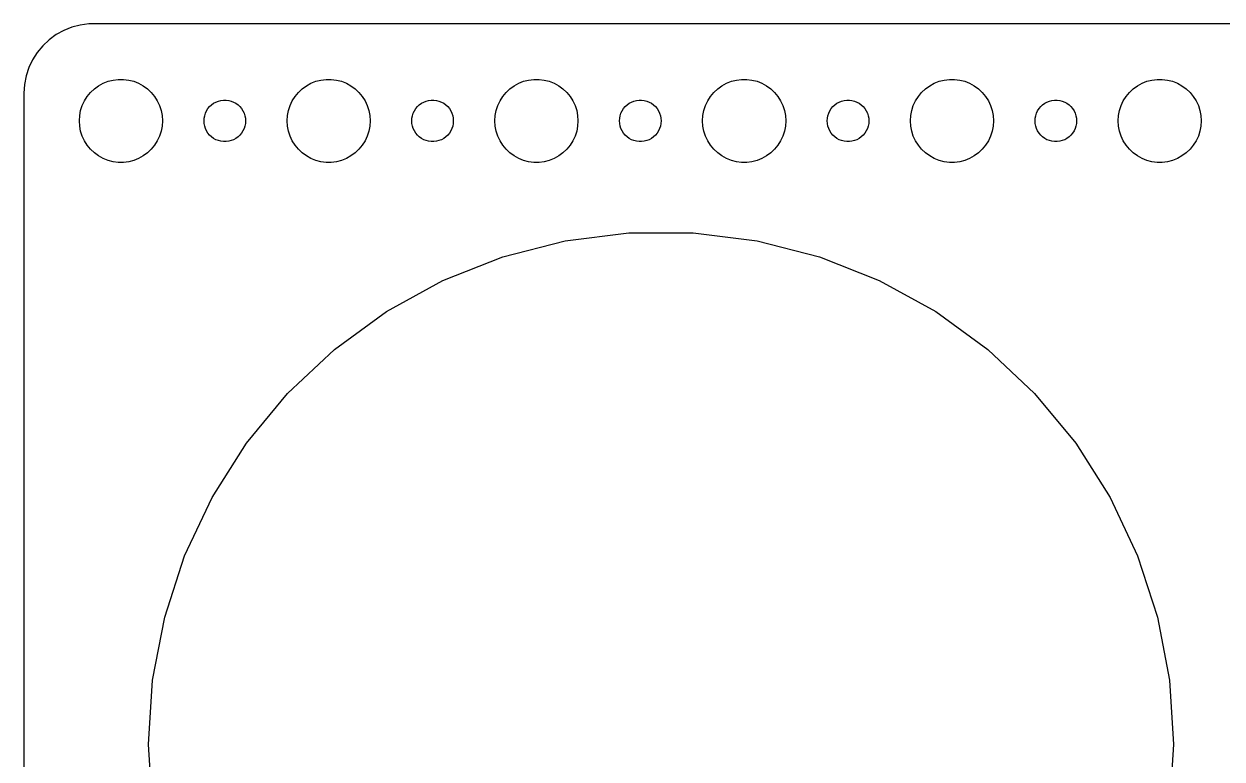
# Model space of a CAD drawing. Header units: metres. Extents: x -164 to 164, y -52 to 52.
# Drawn here: x -164.5 to -78, y -1 to 52 of the extents above; entities that cross this region are included whole.
import ezdxf

# ---------------------------------------------------------------- set-up
doc = ezdxf.new("R2010")
doc.units = ezdxf.units.M

msp = doc.modelspace()

# ---------------------------------------------------------------- linework, layer by layer
for p, q in [((-160.437, 51.9114), (-161.045, 51.7553)), ((-159.814, 51.9901), (-160.437, 51.9114)), ((159.814, 51.9901), (-159.814, 51.9901)), ((-162.179, 51.2216), (-162.687, 50.8526)), ((-161.629, 51.5241), (-162.179, 51.2216)), ((-161.045, 51.7553), (-161.629, 51.5241)), ((-163.145, 50.4227), (-163.545, 49.9389)), ((-162.687, 50.8526), (-163.145, 50.4227)), ((-163.882, 49.4088), (-164.149, 48.8406)), ((-163.545, 49.9389), (-163.882, 49.4088)), ((-164.149, 48.8406), (-164.343, 48.2434)), ((-164.461, 47.6267), (-164.5, 47)), ((-164.343, 48.2434), (-164.461, 47.6267)), ((-159.107, 47.533), (-158.777, 47.7145)), ((-158.777, 47.7145), (-158.427, 47.8532)), ((-158.427, 47.8532), (-158.062, 47.9469)), ((-158.062, 47.9469), (-157.688, 47.9941)), ((-157.688, 47.9941), (-157.312, 47.9941)), ((-157.312, 47.9941), (-156.938, 47.9469)), ((-156.938, 47.9469), (-156.573, 47.8532)), ((-156.573, 47.8532), (-156.223, 47.7145)), ((-156.223, 47.7145), (-155.893, 47.533)), ((-144.107, 47.533), (-143.777, 47.7145)), ((-143.777, 47.7145), (-143.427, 47.8532)), ((-143.427, 47.8532), (-143.062, 47.9469)), ((-143.062, 47.9469), (-142.688, 47.9941)), ((-142.688, 47.9941), (-142.312, 47.9941)), ((-142.312, 47.9941), (-141.938, 47.9469)), ((-141.938, 47.9469), (-141.573, 47.8532)), ((-141.573, 47.8532), (-141.223, 47.7145)), ((-141.223, 47.7145), (-140.893, 47.533)), ((-129.107, 47.533), (-128.777, 47.7145)), ((-128.777, 47.7145), (-128.427, 47.8532)), ((-128.427, 47.8532), (-128.062, 47.9469)), ((-128.062, 47.9469), (-127.688, 47.9941)), ((-127.688, 47.9941), (-127.312, 47.9941)), ((-127.312, 47.9941), (-126.938, 47.9469)), ((-126.938, 47.9469), (-126.573, 47.8532)), ((-126.573, 47.8532), (-126.223, 47.7145)), ((-126.223, 47.7145), (-125.893, 47.533)), ((-114.107, 47.533), (-113.777, 47.7145)), ((-113.777, 47.7145), (-113.427, 47.8532)), ((-113.427, 47.8532), (-113.062, 47.9469)), ((-113.062, 47.9469), (-112.688, 47.9941)), ((-112.688, 47.9941), (-112.312, 47.9941)), ((-112.312, 47.9941), (-111.938, 47.9469)), ((-111.938, 47.9469), (-111.573, 47.8532)), ((-111.573, 47.8532), (-111.223, 47.7145)), ((-111.223, 47.7145), (-110.893, 47.533)), ((-99.1075, 47.533), (-98.7773, 47.7145)), ((-98.7773, 47.7145), (-98.427, 47.8532)), ((-98.427, 47.8532), (-98.0621, 47.9469)), ((-98.0621, 47.9469), (-97.6884, 47.9941)), ((-97.6884, 47.9941), (-97.3116, 47.9941)), ((-97.3116, 47.9941), (-96.9379, 47.9469)), ((-96.9379, 47.9469), (-96.573, 47.8532)), ((-96.573, 47.8532), (-96.2227, 47.7145)), ((-96.2227, 47.7145), (-95.8925, 47.533)), ((-84.1075, 47.533), (-83.7773, 47.7145)), ((-83.7773, 47.7145), (-83.427, 47.8532)), ((-83.427, 47.8532), (-83.0621, 47.9469)), ((-83.0621, 47.9469), (-82.6884, 47.9941)), ((-82.6884, 47.9941), (-82.3116, 47.9941)), ((-82.3116, 47.9941), (-81.9379, 47.9469)), ((-81.9379, 47.9469), (-81.573, 47.8532)), ((-81.573, 47.8532), (-81.2227, 47.7145)), ((-81.2227, 47.7145), (-80.8925, 47.533)), ((-164.5, 47), (-164.5, -47)), ((-160.129, 46.4453), (-159.927, 46.7634)), ((-159.927, 46.7634), (-159.687, 47.0536)), ((-159.687, 47.0536), (-159.412, 47.3115)), ((-159.412, 47.3115), (-159.107, 47.533)), ((-155.893, 47.533), (-155.588, 47.3115)), ((-155.588, 47.3115), (-155.313, 47.0536)), ((-155.313, 47.0536), (-155.073, 46.7634)), ((-155.073, 46.7634), (-154.871, 46.4453)), ((-145.129, 46.4453), (-144.927, 46.7634)), ((-144.927, 46.7634), (-144.687, 47.0536)), ((-144.687, 47.0536), (-144.412, 47.3115)), ((-144.412, 47.3115), (-144.107, 47.533)), ((-140.893, 47.533), (-140.588, 47.3115)), ((-140.588, 47.3115), (-140.313, 47.0536)), ((-140.313, 47.0536), (-140.073, 46.7634)), ((-140.073, 46.7634), (-139.871, 46.4453)), ((-130.129, 46.4453), (-129.927, 46.7634)), ((-129.927, 46.7634), (-129.687, 47.0536)), ((-129.687, 47.0536), (-129.412, 47.3115)), ((-129.412, 47.3115), (-129.107, 47.533)), ((-125.893, 47.533), (-125.588, 47.3115)), ((-125.588, 47.3115), (-125.313, 47.0536)), ((-125.313, 47.0536), (-125.073, 46.7634)), ((-125.073, 46.7634), (-124.871, 46.4453)), ((-115.129, 46.4453), (-114.927, 46.7634)), ((-114.927, 46.7634), (-114.687, 47.0536)), ((-114.687, 47.0536), (-114.412, 47.3115)), ((-114.412, 47.3115), (-114.107, 47.533)), ((-110.893, 47.533), (-110.588, 47.3115)), ((-110.588, 47.3115), (-110.313, 47.0536)), ((-110.313, 47.0536), (-110.073, 46.7634)), ((-110.073, 46.7634), (-109.871, 46.4453)), ((-100.129, 46.4453), (-99.927, 46.7634)), ((-99.927, 46.7634), (-99.6869, 47.0536)), ((-99.6869, 47.0536), (-99.4123, 47.3115)), ((-99.4123, 47.3115), (-99.1075, 47.533)), ((-95.8925, 47.533), (-95.5877, 47.3115)), ((-95.5877, 47.3115), (-95.3131, 47.0536)), ((-95.3131, 47.0536), (-95.073, 46.7634)), ((-95.073, 46.7634), (-94.8711, 46.4453)), ((-85.1289, 46.4453), (-84.927, 46.7634)), ((-84.927, 46.7634), (-84.6869, 47.0536)), ((-84.6869, 47.0536), (-84.4123, 47.3115)), ((-84.4123, 47.3115), (-84.1075, 47.533)), ((-80.8925, 47.533), (-80.5877, 47.3115)), ((-80.5877, 47.3115), (-80.3131, 47.0536)), ((-80.3131, 47.0536), (-80.073, 46.7634)), ((-80.073, 46.7634), (-79.8711, 46.4453)), ((-160.406, 45.7461), (-160.289, 46.1044)), ((-160.289, 46.1044), (-160.129, 46.4453)), ((-154.871, 46.4453), (-154.711, 46.1044)), ((-154.711, 46.1044), (-154.594, 45.7461)), ((-151.314, 45.7226), (-151.214, 45.8817)), ((-151.214, 45.8817), (-151.093, 46.0268)), ((-151.093, 46.0268), (-150.956, 46.1558)), ((-150.956, 46.1558), (-150.804, 46.2665)), ((-150.804, 46.2665), (-150.639, 46.3572)), ((-150.639, 46.3572), (-150.464, 46.4266)), ((-150.464, 46.4266), (-150.281, 46.4734)), ((-150.281, 46.4734), (-150.094, 46.497)), ((-150.094, 46.497), (-149.906, 46.497)), ((-149.906, 46.497), (-149.719, 46.4734)), ((-149.719, 46.4734), (-149.536, 46.4266)), ((-149.536, 46.4266), (-149.361, 46.3572)), ((-149.361, 46.3572), (-149.196, 46.2665)), ((-149.196, 46.2665), (-149.044, 46.1558)), ((-149.044, 46.1558), (-148.907, 46.0268)), ((-148.907, 46.0268), (-148.786, 45.8817)), ((-148.786, 45.8817), (-148.686, 45.7226)), ((-145.406, 45.7461), (-145.289, 46.1044)), ((-145.289, 46.1044), (-145.129, 46.4453)), ((-139.871, 46.4453), (-139.711, 46.1044)), ((-139.711, 46.1044), (-139.594, 45.7461)), ((-136.314, 45.7226), (-136.214, 45.8817)), ((-136.214, 45.8817), (-136.093, 46.0268)), ((-136.093, 46.0268), (-135.956, 46.1558)), ((-135.956, 46.1558), (-135.804, 46.2665)), ((-135.804, 46.2665), (-135.639, 46.3572)), ((-135.639, 46.3572), (-135.464, 46.4266)), ((-135.464, 46.4266), (-135.281, 46.4734)), ((-135.281, 46.4734), (-135.094, 46.497)), ((-135.094, 46.497), (-134.906, 46.497)), ((-134.906, 46.497), (-134.719, 46.4734)), ((-134.719, 46.4734), (-134.536, 46.4266)), ((-134.536, 46.4266), (-134.361, 46.3572)), ((-134.361, 46.3572), (-134.196, 46.2665)), ((-134.196, 46.2665), (-134.044, 46.1558)), ((-134.044, 46.1558), (-133.907, 46.0268)), ((-133.907, 46.0268), (-133.786, 45.8817)), ((-133.786, 45.8817), (-133.686, 45.7226)), ((-130.406, 45.7461), (-130.289, 46.1044)), ((-130.289, 46.1044), (-130.129, 46.4453)), ((-124.871, 46.4453), (-124.711, 46.1044)), ((-124.711, 46.1044), (-124.594, 45.7461)), ((-121.314, 45.7226), (-121.214, 45.8817)), ((-121.214, 45.8817), (-121.093, 46.0268)), ((-121.093, 46.0268), (-120.956, 46.1558)), ((-120.956, 46.1558), (-120.804, 46.2665)), ((-120.804, 46.2665), (-120.639, 46.3572)), ((-120.639, 46.3572), (-120.464, 46.4266)), ((-120.464, 46.4266), (-120.281, 46.4734)), ((-120.281, 46.4734), (-120.094, 46.497)), ((-120.094, 46.497), (-119.906, 46.497)), ((-119.906, 46.497), (-119.719, 46.4734)), ((-119.719, 46.4734), (-119.536, 46.4266)), ((-119.536, 46.4266), (-119.361, 46.3572)), ((-119.361, 46.3572), (-119.196, 46.2665)), ((-119.196, 46.2665), (-119.044, 46.1558)), ((-119.044, 46.1558), (-118.907, 46.0268)), ((-118.907, 46.0268), (-118.786, 45.8817)), ((-118.786, 45.8817), (-118.686, 45.7226)), ((-115.406, 45.7461), (-115.289, 46.1044)), ((-115.289, 46.1044), (-115.129, 46.4453)), ((-109.871, 46.4453), (-109.711, 46.1044)), ((-109.711, 46.1044), (-109.594, 45.7461)), ((-106.314, 45.7226), (-106.214, 45.8817)), ((-106.214, 45.8817), (-106.093, 46.0268)), ((-106.093, 46.0268), (-105.956, 46.1558)), ((-105.956, 46.1558), (-105.804, 46.2665)), ((-105.804, 46.2665), (-105.639, 46.3572)), ((-105.639, 46.3572), (-105.464, 46.4266)), ((-105.464, 46.4266), (-105.281, 46.4734)), ((-105.281, 46.4734), (-105.094, 46.497)), ((-105.094, 46.497), (-104.906, 46.497)), ((-104.906, 46.497), (-104.719, 46.4734)), ((-104.719, 46.4734), (-104.536, 46.4266)), ((-104.536, 46.4266), (-104.361, 46.3572)), ((-104.361, 46.3572), (-104.196, 46.2665)), ((-104.196, 46.2665), (-104.044, 46.1558)), ((-104.044, 46.1558), (-103.907, 46.0268)), ((-103.907, 46.0268), (-103.786, 45.8817)), ((-103.786, 45.8817), (-103.686, 45.7226)), ((-100.406, 45.7461), (-100.289, 46.1044)), ((-100.289, 46.1044), (-100.129, 46.4453)), ((-94.8711, 46.4453), (-94.7107, 46.1044)), ((-94.7107, 46.1044), (-94.5943, 45.7461)), ((-91.3145, 45.7226), (-91.2135, 45.8817)), ((-91.2135, 45.8817), (-91.0934, 46.0268)), ((-91.0934, 46.0268), (-90.9561, 46.1558)), ((-90.9561, 46.1558), (-90.8037, 46.2665)), ((-90.8037, 46.2665), (-90.6387, 46.3572)), ((-90.6387, 46.3572), (-90.4635, 46.4266)), ((-90.4635, 46.4266), (-90.2811, 46.4734)), ((-90.2811, 46.4734), (-90.0942, 46.497)), ((-90.0942, 46.497), (-89.9058, 46.497)), ((-89.9058, 46.497), (-89.7189, 46.4734)), ((-89.7189, 46.4734), (-89.5365, 46.4266)), ((-89.5365, 46.4266), (-89.3613, 46.3572)), ((-89.3613, 46.3572), (-89.1963, 46.2665)), ((-89.1963, 46.2665), (-89.0439, 46.1558)), ((-89.0439, 46.1558), (-88.9065, 46.0268)), ((-88.9065, 46.0268), (-88.7865, 45.8817)), ((-88.7865, 45.8817), (-88.6855, 45.7226)), ((-85.4057, 45.7461), (-85.2893, 46.1044)), ((-85.2893, 46.1044), (-85.1289, 46.4453)), ((-79.8711, 46.4453), (-79.7107, 46.1044)), ((-79.7107, 46.1044), (-79.5943, 45.7461)), ((-160.5, 45), (-160.476, 45.376)), ((-160.476, 44.624), (-160.5, 45)), ((-160.476, 45.376), (-160.406, 45.7461)), ((-154.594, 45.7461), (-154.524, 45.376)), ((-154.524, 45.376), (-154.5, 45)), ((-154.5, 45), (-154.524, 44.624)), ((-151.5, 45), (-151.488, 45.188)), ((-151.488, 44.812), (-151.5, 45)), ((-151.488, 45.188), (-151.453, 45.373)), ((-151.453, 45.373), (-151.395, 45.5522)), ((-151.395, 45.5522), (-151.314, 45.7226)), ((-148.686, 45.7226), (-148.605, 45.5522)), ((-148.605, 45.5522), (-148.547, 45.373)), ((-148.547, 45.373), (-148.512, 45.188)), ((-148.512, 45.188), (-148.5, 45)), ((-148.5, 45), (-148.512, 44.812)), ((-145.5, 45), (-145.476, 45.376)), ((-145.476, 44.624), (-145.5, 45)), ((-145.476, 45.376), (-145.406, 45.7461)), ((-139.594, 45.7461), (-139.524, 45.376)), ((-139.524, 45.376), (-139.5, 45)), ((-139.5, 45), (-139.524, 44.624)), ((-136.5, 45), (-136.488, 45.188)), ((-136.488, 44.812), (-136.5, 45)), ((-136.488, 45.188), (-136.453, 45.373)), ((-136.453, 45.373), (-136.395, 45.5522)), ((-136.395, 45.5522), (-136.314, 45.7226)), ((-133.686, 45.7226), (-133.605, 45.5522)), ((-133.605, 45.5522), (-133.547, 45.373)), ((-133.547, 45.373), (-133.512, 45.188)), ((-133.512, 45.188), (-133.5, 45)), ((-133.5, 45), (-133.512, 44.812)), ((-130.5, 45), (-130.476, 45.376)), ((-130.476, 44.624), (-130.5, 45)), ((-130.476, 45.376), (-130.406, 45.7461)), ((-124.594, 45.7461), (-124.524, 45.376)), ((-124.524, 45.376), (-124.5, 45)), ((-124.5, 45), (-124.524, 44.624)), ((-121.5, 45), (-121.488, 45.188)), ((-121.488, 44.812), (-121.5, 45)), ((-121.488, 45.188), (-121.453, 45.373)), ((-121.453, 45.373), (-121.395, 45.5522)), ((-121.395, 45.5522), (-121.314, 45.7226)), ((-118.686, 45.7226), (-118.605, 45.5522)), ((-118.605, 45.5522), (-118.547, 45.373)), ((-118.547, 45.373), (-118.512, 45.188)), ((-118.512, 45.188), (-118.5, 45)), ((-118.5, 45), (-118.512, 44.812)), ((-115.5, 45), (-115.476, 45.376)), ((-115.476, 44.624), (-115.5, 45)), ((-115.476, 45.376), (-115.406, 45.7461)), ((-109.594, 45.7461), (-109.524, 45.376)), ((-109.524, 45.376), (-109.5, 45)), ((-109.5, 45), (-109.524, 44.624)), ((-106.5, 45), (-106.488, 45.188)), ((-106.488, 44.812), (-106.5, 45)), ((-106.488, 45.188), (-106.453, 45.373)), ((-106.453, 45.373), (-106.395, 45.5522)), ((-106.395, 45.5522), (-106.314, 45.7226)), ((-103.686, 45.7226), (-103.605, 45.5522)), ((-103.605, 45.5522), (-103.547, 45.373)), ((-103.547, 45.373), (-103.512, 45.188)), ((-103.512, 45.188), (-103.5, 45)), ((-103.5, 45), (-103.512, 44.812)), ((-100.5, 45), (-100.476, 45.376)), ((-100.476, 44.624), (-100.5, 45)), ((-100.476, 45.376), (-100.406, 45.7461)), ((-94.5943, 45.7461), (-94.5237, 45.376)), ((-94.5237, 45.376), (-94.5, 45)), ((-94.5, 45), (-94.5237, 44.624)), ((-91.5, 45), (-91.4882, 45.188)), ((-91.4882, 44.812), (-91.5, 45)), ((-91.4882, 45.188), (-91.4529, 45.373)), ((-91.4529, 45.373), (-91.3947, 45.5522)), ((-91.3947, 45.5522), (-91.3145, 45.7226)), ((-88.6855, 45.7226), (-88.6053, 45.5522)), ((-88.6053, 45.5522), (-88.5471, 45.373)), ((-88.5471, 45.373), (-88.5118, 45.188)), ((-88.5118, 45.188), (-88.5, 45)), ((-88.5, 45), (-88.5118, 44.812)), ((-85.5, 45), (-85.4763, 45.376)), ((-85.4763, 44.624), (-85.5, 45)), ((-85.4763, 45.376), (-85.4057, 45.7461)), ((-79.5943, 45.7461), (-79.5237, 45.376)), ((-79.5237, 45.376), (-79.5, 45)), ((-79.5, 45), (-79.5237, 44.624)), ((-160.406, 44.2539), (-160.476, 44.624)), ((-160.289, 43.8956), (-160.406, 44.2539)), ((-154.594, 44.2539), (-154.711, 43.8956)), ((-154.524, 44.624), (-154.594, 44.2539)), ((-151.453, 44.627), (-151.488, 44.812)), ((-151.395, 44.4478), (-151.453, 44.627)), ((-151.314, 44.2774), (-151.395, 44.4478)), ((-151.214, 44.1183), (-151.314, 44.2774)), ((-151.093, 43.9732), (-151.214, 44.1183)), ((-148.786, 44.1183), (-148.907, 43.9732)), ((-148.686, 44.2774), (-148.786, 44.1183)), ((-148.605, 44.4478), (-148.686, 44.2774)), ((-148.547, 44.627), (-148.605, 44.4478)), ((-148.512, 44.812), (-148.547, 44.627)), ((-145.406, 44.2539), (-145.476, 44.624)), ((-145.289, 43.8956), (-145.406, 44.2539)), ((-139.594, 44.2539), (-139.711, 43.8956)), ((-139.524, 44.624), (-139.594, 44.2539)), ((-136.453, 44.627), (-136.488, 44.812)), ((-136.395, 44.4478), (-136.453, 44.627)), ((-136.314, 44.2774), (-136.395, 44.4478)), ((-136.214, 44.1183), (-136.314, 44.2774)), ((-136.093, 43.9732), (-136.214, 44.1183)), ((-133.786, 44.1183), (-133.907, 43.9732)), ((-133.686, 44.2774), (-133.786, 44.1183)), ((-133.605, 44.4478), (-133.686, 44.2774)), ((-133.547, 44.627), (-133.605, 44.4478)), ((-133.512, 44.812), (-133.547, 44.627)), ((-130.406, 44.2539), (-130.476, 44.624)), ((-130.289, 43.8956), (-130.406, 44.2539)), ((-124.594, 44.2539), (-124.711, 43.8956)), ((-124.524, 44.624), (-124.594, 44.2539)), ((-121.453, 44.627), (-121.488, 44.812)), ((-121.395, 44.4478), (-121.453, 44.627)), ((-121.314, 44.2774), (-121.395, 44.4478)), ((-121.214, 44.1183), (-121.314, 44.2774)), ((-121.093, 43.9732), (-121.214, 44.1183)), ((-118.786, 44.1183), (-118.907, 43.9732)), ((-118.686, 44.2774), (-118.786, 44.1183)), ((-118.605, 44.4478), (-118.686, 44.2774)), ((-118.547, 44.627), (-118.605, 44.4478)), ((-118.512, 44.812), (-118.547, 44.627)), ((-115.406, 44.2539), (-115.476, 44.624)), ((-115.289, 43.8956), (-115.406, 44.2539)), ((-109.594, 44.2539), (-109.711, 43.8956)), ((-109.524, 44.624), (-109.594, 44.2539)), ((-106.453, 44.627), (-106.488, 44.812)), ((-106.395, 44.4478), (-106.453, 44.627)), ((-106.314, 44.2774), (-106.395, 44.4478)), ((-106.214, 44.1183), (-106.314, 44.2774)), ((-106.093, 43.9732), (-106.214, 44.1183)), ((-103.786, 44.1183), (-103.907, 43.9732)), ((-103.686, 44.2774), (-103.786, 44.1183)), ((-103.605, 44.4478), (-103.686, 44.2774)), ((-103.547, 44.627), (-103.605, 44.4478)), ((-103.512, 44.812), (-103.547, 44.627)), ((-100.406, 44.2539), (-100.476, 44.624)), ((-100.289, 43.8956), (-100.406, 44.2539)), ((-94.5943, 44.2539), (-94.7107, 43.8956)), ((-94.5237, 44.624), (-94.5943, 44.2539)), ((-91.4529, 44.627), (-91.4882, 44.812)), ((-91.3947, 44.4478), (-91.4529, 44.627)), ((-91.3145, 44.2774), (-91.3947, 44.4478)), ((-91.2135, 44.1183), (-91.3145, 44.2774)), ((-91.0934, 43.9732), (-91.2135, 44.1183)), ((-88.7865, 44.1183), (-88.9065, 43.9732)), ((-88.6855, 44.2774), (-88.7865, 44.1183)), ((-88.6053, 44.4478), (-88.6855, 44.2774)), ((-88.5471, 44.627), (-88.6053, 44.4478)), ((-88.5118, 44.812), (-88.5471, 44.627)), ((-85.4057, 44.2539), (-85.4763, 44.624)), ((-85.2893, 43.8956), (-85.4057, 44.2539)), ((-79.5943, 44.2539), (-79.7107, 43.8956)), ((-79.5237, 44.624), (-79.5943, 44.2539)), ((-160.129, 43.5547), (-160.289, 43.8956)), ((-159.927, 43.2366), (-160.129, 43.5547)), ((-154.871, 43.5547), (-155.073, 43.2366)), ((-154.711, 43.8956), (-154.871, 43.5547)), ((-150.956, 43.8442), (-151.093, 43.9732)), ((-150.804, 43.7335), (-150.956, 43.8442)), ((-150.639, 43.6428), (-150.804, 43.7335)), ((-150.464, 43.5734), (-150.639, 43.6428)), ((-150.281, 43.5266), (-150.464, 43.5734)), ((-150.094, 43.503), (-150.281, 43.5266)), ((-149.906, 43.503), (-150.094, 43.503)), ((-149.719, 43.5266), (-149.906, 43.503)), ((-149.536, 43.5734), (-149.719, 43.5266)), ((-149.361, 43.6428), (-149.536, 43.5734)), ((-149.196, 43.7335), (-149.361, 43.6428)), ((-149.044, 43.8442), (-149.196, 43.7335)), ((-148.907, 43.9732), (-149.044, 43.8442)), ((-145.129, 43.5547), (-145.289, 43.8956)), ((-144.927, 43.2366), (-145.129, 43.5547)), ((-139.871, 43.5547), (-140.073, 43.2366)), ((-139.711, 43.8956), (-139.871, 43.5547)), ((-135.956, 43.8442), (-136.093, 43.9732)), ((-135.804, 43.7335), (-135.956, 43.8442)), ((-135.639, 43.6428), (-135.804, 43.7335)), ((-135.464, 43.5734), (-135.639, 43.6428)), ((-135.281, 43.5266), (-135.464, 43.5734)), ((-135.094, 43.503), (-135.281, 43.5266)), ((-134.906, 43.503), (-135.094, 43.503)), ((-134.719, 43.5266), (-134.906, 43.503)), ((-134.536, 43.5734), (-134.719, 43.5266)), ((-134.361, 43.6428), (-134.536, 43.5734)), ((-134.196, 43.7335), (-134.361, 43.6428)), ((-134.044, 43.8442), (-134.196, 43.7335)), ((-133.907, 43.9732), (-134.044, 43.8442)), ((-130.129, 43.5547), (-130.289, 43.8956)), ((-129.927, 43.2366), (-130.129, 43.5547)), ((-124.871, 43.5547), (-125.073, 43.2366)), ((-124.711, 43.8956), (-124.871, 43.5547)), ((-120.956, 43.8442), (-121.093, 43.9732)), ((-120.804, 43.7335), (-120.956, 43.8442)), ((-120.639, 43.6428), (-120.804, 43.7335)), ((-120.464, 43.5734), (-120.639, 43.6428)), ((-120.281, 43.5266), (-120.464, 43.5734)), ((-120.094, 43.503), (-120.281, 43.5266)), ((-119.906, 43.503), (-120.094, 43.503)), ((-119.719, 43.5266), (-119.906, 43.503)), ((-119.536, 43.5734), (-119.719, 43.5266)), ((-119.361, 43.6428), (-119.536, 43.5734)), ((-119.196, 43.7335), (-119.361, 43.6428)), ((-119.044, 43.8442), (-119.196, 43.7335)), ((-118.907, 43.9732), (-119.044, 43.8442)), ((-115.129, 43.5547), (-115.289, 43.8956)), ((-114.927, 43.2366), (-115.129, 43.5547)), ((-109.871, 43.5547), (-110.073, 43.2366)), ((-109.711, 43.8956), (-109.871, 43.5547)), ((-105.956, 43.8442), (-106.093, 43.9732)), ((-105.804, 43.7335), (-105.956, 43.8442)), ((-105.639, 43.6428), (-105.804, 43.7335)), ((-105.464, 43.5734), (-105.639, 43.6428)), ((-105.281, 43.5266), (-105.464, 43.5734)), ((-105.094, 43.503), (-105.281, 43.5266)), ((-104.906, 43.503), (-105.094, 43.503)), ((-104.719, 43.5266), (-104.906, 43.503)), ((-104.536, 43.5734), (-104.719, 43.5266)), ((-104.361, 43.6428), (-104.536, 43.5734)), ((-104.196, 43.7335), (-104.361, 43.6428)), ((-104.044, 43.8442), (-104.196, 43.7335)), ((-103.907, 43.9732), (-104.044, 43.8442)), ((-100.129, 43.5547), (-100.289, 43.8956)), ((-99.927, 43.2366), (-100.129, 43.5547)), ((-94.8711, 43.5547), (-95.073, 43.2366)), ((-94.7107, 43.8956), (-94.8711, 43.5547)), ((-90.9561, 43.8442), (-91.0934, 43.9732)), ((-90.8037, 43.7335), (-90.9561, 43.8442)), ((-90.6387, 43.6428), (-90.8037, 43.7335)), ((-90.4635, 43.5734), (-90.6387, 43.6428)), ((-90.2811, 43.5266), (-90.4635, 43.5734)), ((-90.0942, 43.503), (-90.2811, 43.5266)), ((-89.9058, 43.503), (-90.0942, 43.503)), ((-89.7189, 43.5266), (-89.9058, 43.503)), ((-89.5365, 43.5734), (-89.7189, 43.5266)), ((-89.3613, 43.6428), (-89.5365, 43.5734)), ((-89.1963, 43.7335), (-89.3613, 43.6428)), ((-89.0439, 43.8442), (-89.1963, 43.7335)), ((-88.9065, 43.9732), (-89.0439, 43.8442)), ((-85.1289, 43.5547), (-85.2893, 43.8956)), ((-84.927, 43.2366), (-85.1289, 43.5547)), ((-79.8711, 43.5547), (-80.073, 43.2366)), ((-79.7107, 43.8956), (-79.8711, 43.5547)), ((-159.687, 42.9464), (-159.927, 43.2366)), ((-159.412, 42.6885), (-159.687, 42.9464)), ((-159.107, 42.467), (-159.412, 42.6885)), ((-158.777, 42.2855), (-159.107, 42.467)), ((-155.893, 42.467), (-156.223, 42.2855)), ((-155.588, 42.6885), (-155.893, 42.467)), ((-155.313, 42.9464), (-155.588, 42.6885)), ((-155.073, 43.2366), (-155.313, 42.9464)), ((-144.687, 42.9464), (-144.927, 43.2366)), ((-144.412, 42.6885), (-144.687, 42.9464)), ((-144.107, 42.467), (-144.412, 42.6885)), ((-143.777, 42.2855), (-144.107, 42.467)), ((-140.893, 42.467), (-141.223, 42.2855)), ((-140.588, 42.6885), (-140.893, 42.467)), ((-140.313, 42.9464), (-140.588, 42.6885)), ((-140.073, 43.2366), (-140.313, 42.9464)), ((-129.687, 42.9464), (-129.927, 43.2366)), ((-129.412, 42.6885), (-129.687, 42.9464)), ((-129.107, 42.467), (-129.412, 42.6885)), ((-128.777, 42.2855), (-129.107, 42.467)), ((-125.893, 42.467), (-126.223, 42.2855)), ((-125.588, 42.6885), (-125.893, 42.467)), ((-125.313, 42.9464), (-125.588, 42.6885)), ((-125.073, 43.2366), (-125.313, 42.9464)), ((-114.687, 42.9464), (-114.927, 43.2366)), ((-114.412, 42.6885), (-114.687, 42.9464)), ((-114.107, 42.467), (-114.412, 42.6885)), ((-113.777, 42.2855), (-114.107, 42.467)), ((-110.893, 42.467), (-111.223, 42.2855)), ((-110.588, 42.6885), (-110.893, 42.467)), ((-110.313, 42.9464), (-110.588, 42.6885)), ((-110.073, 43.2366), (-110.313, 42.9464)), ((-99.6869, 42.9464), (-99.927, 43.2366)), ((-99.4123, 42.6885), (-99.6869, 42.9464)), ((-99.1075, 42.467), (-99.4123, 42.6885)), ((-98.7773, 42.2855), (-99.1075, 42.467)), ((-95.8925, 42.467), (-96.2227, 42.2855)), ((-95.5877, 42.6885), (-95.8925, 42.467)), ((-95.3131, 42.9464), (-95.5877, 42.6885)), ((-95.073, 43.2366), (-95.3131, 42.9464)), ((-84.6869, 42.9464), (-84.927, 43.2366)), ((-84.4123, 42.6885), (-84.6869, 42.9464)), ((-84.1075, 42.467), (-84.4123, 42.6885)), ((-83.7773, 42.2855), (-84.1075, 42.467)), ((-80.8925, 42.467), (-81.2227, 42.2855)), ((-80.5877, 42.6885), (-80.8925, 42.467)), ((-80.3131, 42.9464), (-80.5877, 42.6885)), ((-80.073, 43.2366), (-80.3131, 42.9464)), ((-158.427, 42.1468), (-158.777, 42.2855)), ((-158.062, 42.0531), (-158.427, 42.1468)), ((-157.688, 42.0059), (-158.062, 42.0531)), ((-157.312, 42.0059), (-157.688, 42.0059)), ((-156.938, 42.0531), (-157.312, 42.0059)), ((-156.573, 42.1468), (-156.938, 42.0531)), ((-156.223, 42.2855), (-156.573, 42.1468)), ((-143.427, 42.1468), (-143.777, 42.2855)), ((-143.062, 42.0531), (-143.427, 42.1468)), ((-142.688, 42.0059), (-143.062, 42.0531)), ((-142.312, 42.0059), (-142.688, 42.0059)), ((-141.938, 42.0531), (-142.312, 42.0059)), ((-141.573, 42.1468), (-141.938, 42.0531)), ((-141.223, 42.2855), (-141.573, 42.1468)), ((-128.427, 42.1468), (-128.777, 42.2855)), ((-128.062, 42.0531), (-128.427, 42.1468)), ((-127.688, 42.0059), (-128.062, 42.0531)), ((-127.312, 42.0059), (-127.688, 42.0059)), ((-126.938, 42.0531), (-127.312, 42.0059)), ((-126.573, 42.1468), (-126.938, 42.0531)), ((-126.223, 42.2855), (-126.573, 42.1468)), ((-113.427, 42.1468), (-113.777, 42.2855)), ((-113.062, 42.0531), (-113.427, 42.1468)), ((-112.688, 42.0059), (-113.062, 42.0531)), ((-112.312, 42.0059), (-112.688, 42.0059)), ((-111.938, 42.0531), (-112.312, 42.0059)), ((-111.573, 42.1468), (-111.938, 42.0531)), ((-111.223, 42.2855), (-111.573, 42.1468)), ((-98.427, 42.1468), (-98.7773, 42.2855)), ((-98.0621, 42.0531), (-98.427, 42.1468)), ((-97.6884, 42.0059), (-98.0621, 42.0531)), ((-97.3116, 42.0059), (-97.6884, 42.0059)), ((-96.9379, 42.0531), (-97.3116, 42.0059)), ((-96.573, 42.1468), (-96.9379, 42.0531)), ((-96.2227, 42.2855), (-96.573, 42.1468)), ((-83.427, 42.1468), (-83.7773, 42.2855)), ((-83.0621, 42.0531), (-83.427, 42.1468)), ((-82.6884, 42.0059), (-83.0621, 42.0531)), ((-82.3116, 42.0059), (-82.6884, 42.0059)), ((-81.9379, 42.0531), (-82.3116, 42.0059)), ((-81.573, 42.1468), (-81.9379, 42.0531)), ((-81.2227, 42.2855), (-81.573, 42.1468)), ((-129.934, 35.1891), (-125.433, 36.3446)), ((-125.433, 36.3446), (-120.823, 36.927)), ((-120.823, 36.927), (-116.177, 36.927)), ((-116.177, 36.927), (-111.567, 36.3446)), ((-111.567, 36.3446), (-107.066, 35.1891)), ((-134.254, 33.4786), (-129.934, 35.1891)), ((-107.066, 35.1891), (-102.746, 33.4786)), ((-138.326, 31.2401), (-134.254, 33.4786)), ((-102.746, 33.4786), (-98.6744, 31.2401)), ((-142.085, 28.509), (-138.326, 31.2401)), ((-98.6744, 31.2401), (-94.9153, 28.509)), ((-145.472, 25.3282), (-142.085, 28.509)), ((-94.9153, 28.509), (-91.5282, 25.3282)), ((-148.434, 21.748), (-145.472, 25.3282)), ((-91.5282, 25.3282), (-88.5664, 21.748)), ((-150.923, 17.8249), (-148.434, 21.748)), ((-88.5664, 21.748), (-86.0766, 17.8249)), ((-152.902, 13.6206), (-150.923, 17.8249)), ((-86.0766, 17.8249), (-84.0983, 13.6206)), ((-154.338, 9.20152), (-152.902, 13.6206)), ((-84.0983, 13.6206), (-82.6624, 9.20152)), ((-155.208, 4.63733), (-154.338, 9.20152)), ((-82.6624, 9.20152), (-81.7917, 4.63733)), ((-155.5, 0), (-155.208, 4.63733)), ((-81.7917, 4.63733), (-81.5, 0)), ((-155.208, -4.63733), (-155.5, 0)), ((-81.5, 0), (-81.7917, -4.63733))]:
    msp.add_line(p, q)

doc.saveas('drawing.dxf')
